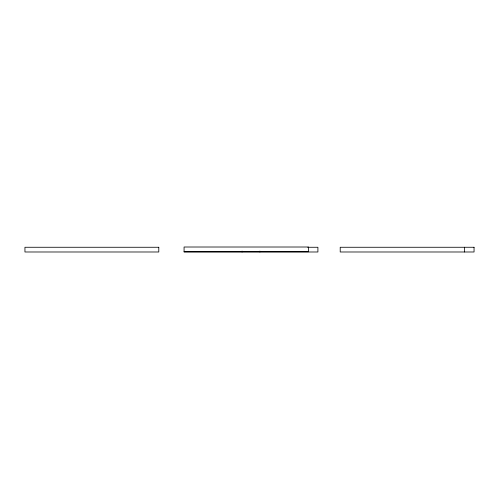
<?xml version="1.0" encoding="UTF-8"?>
<svg xmlns="http://www.w3.org/2000/svg" width="499" height="499" viewBox="0 0 499 499"><rect width="100%" height="100%" fill="white"/><g stroke="black" fill="none" stroke-linecap="round" stroke-linejoin="round"><path stroke-width="0.75" d="M307.789 247.267L317.907 247.267L317.907 251.989L184.069 251.989L184.069 247.011L308.463 247.011L308.463 251.733L184.069 251.733M464.606 247.267L464.606 251.989M259.91 251.103L259.91 251.989M242.065 251.103L242.065 251.989M158.788 247.267L24.95 247.267L24.95 251.989L158.788 251.989L158.788 247.267M474.05 247.267L340.212 247.267L340.212 251.989L474.05 251.989L474.05 247.267"/></g></svg>
